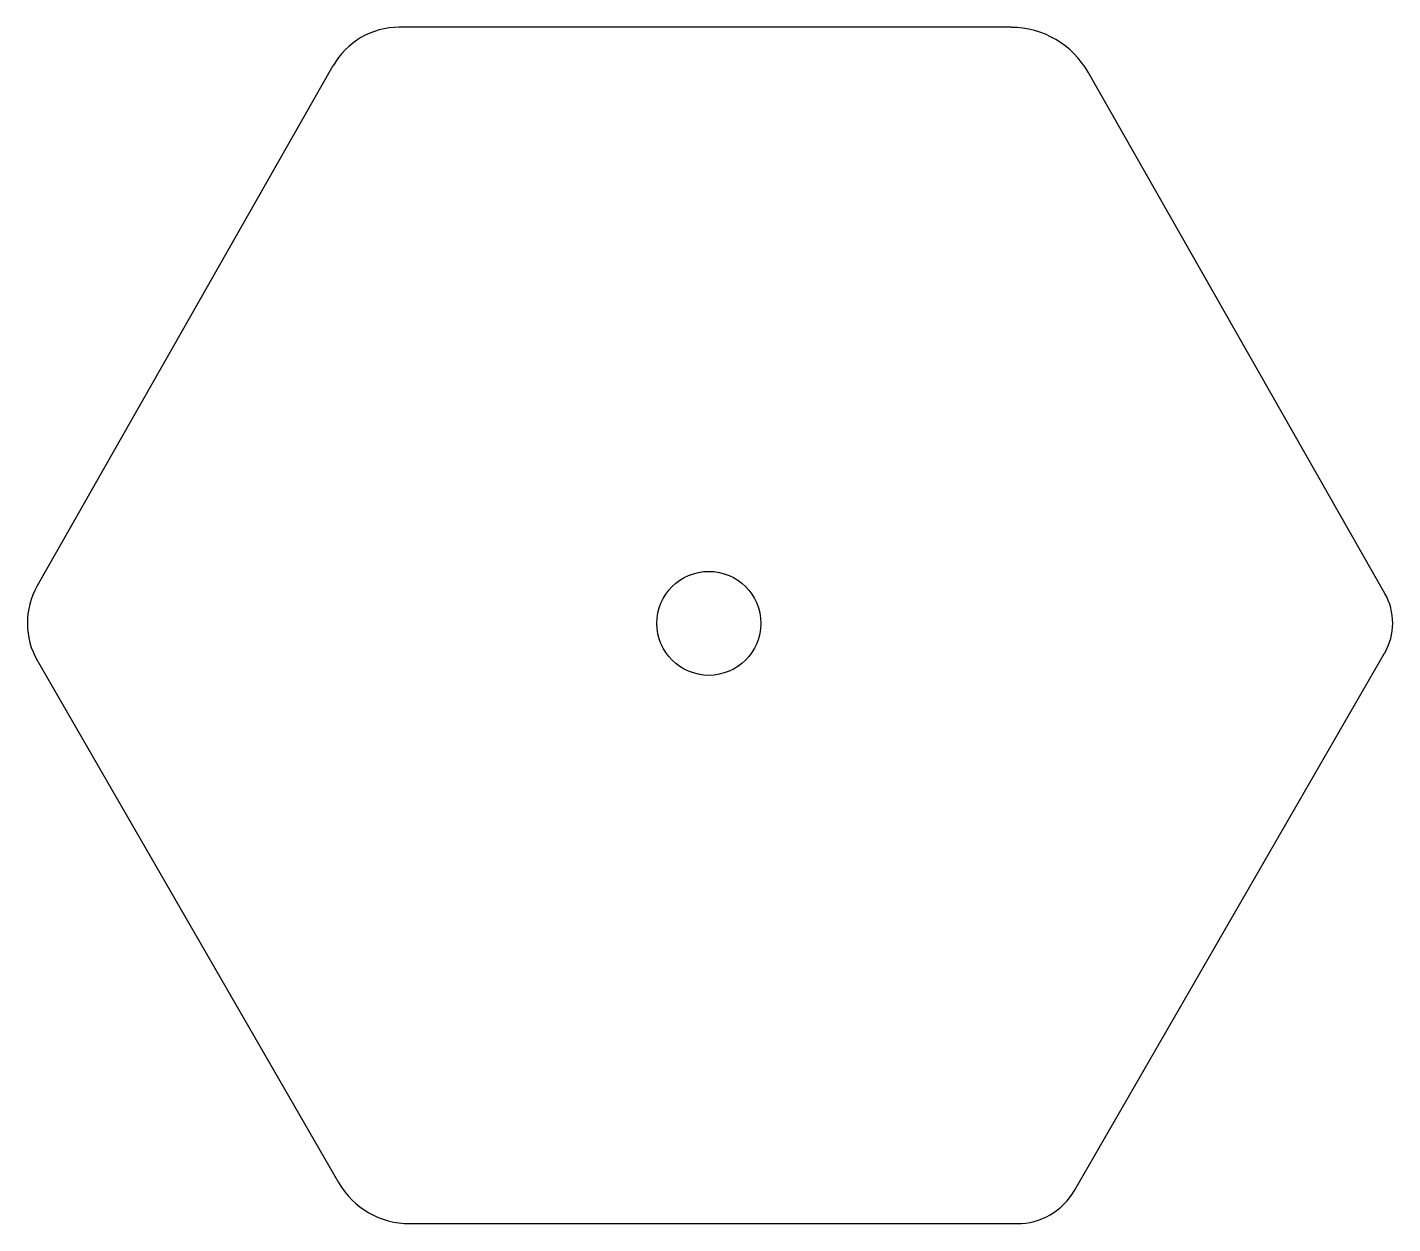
# Model space of a CAD drawing. Header units: millimetres. Extents: x -59 to 59, y -52 to 52.
import ezdxf

# ---------------------------------------------------------------- set-up
doc = ezdxf.new("R2010")
doc.units = ezdxf.units.MM
doc.layers.add('Pad', color=7, linetype='CONTINUOUS')

msp = doc.modelspace()

# ---------------------------------------------------------------- linework, layer by layer
at = {"layer": 'Pad'}
for p, q in [((-26.8, 51.59), (-26.8, 51.59, 2)), ((26.17, 51.59), (-26.8, 51.59)), ((26.17, 51.59, 2), (-26.8, 51.59, 2)), ((-26.8, 51.59), (-26.8, 51.59, 2)), ((26.17, 51.59), (-26.8, 51.59)), ((26.17, 51.59, 2), (-26.8, 51.59, 2)), ((26.17, 51.59), (26.17, 51.59, 2)), ((26.17, 51.59), (26.17, 51.59, 2)), ((-32.54, 48.25), (-58.15, 3.24)), ((-32.54, 48.25, 2), (-58.15, 3.24, 2)), ((-32.54, 48.25), (-58.15, 3.24)), ((-32.54, 48.25, 2), (-58.15, 3.24, 2)), ((-32.54, 48.25), (-32.54, 48.25, 2)), ((-32.54, 48.25), (-32.54, 48.25, 2)), ((32.85, 47.71), (32.85, 47.71, 2)), ((58.53, 2.59), (32.85, 47.71)), ((58.53, 2.59, 2), (32.85, 47.71, 2)), ((32.85, 47.71), (32.85, 47.71, 2)), ((58.53, 2.59), (32.85, 47.71)), ((58.53, 2.59, 2), (32.85, 47.71, 2)), ((-58.15, 3.24), (-58.15, 3.24, 2)), ((-58.15, 3.24), (-58.15, 3.24, 2)), ((58.53, 2.59), (58.53, 2.59, 2)), ((58.53, 2.59), (58.53, 2.59, 2)), ((4.5, 0), (4.5, 0, 2)), ((4.5, 0), (4.5, 0, 2)), ((-58.13, -3.25), (-58.13, -3.25, 2)), ((-58.13, -3.25), (-58.13, -3.25, 2)), ((-58.13, -3.25), (-32.05, -48.41)), ((-58.13, -3.25, 2), (-32.05, -48.41, 2)), ((-58.13, -3.25), (-32.05, -48.41)), ((-58.13, -3.25, 2), (-32.05, -48.41, 2)), ((31.66, -49.09), (58.51, -2.58)), ((31.66, -49.09, 2), (58.51, -2.58, 2)), ((31.66, -49.09), (58.51, -2.58)), ((31.66, -49.09, 2), (58.51, -2.58, 2)), ((58.51, -2.58), (58.51, -2.58, 2)), ((58.51, -2.58), (58.51, -2.58, 2)), ((-32.05, -48.41), (-32.05, -48.41, 2)), ((-32.05, -48.41), (-32.05, -48.41, 2)), ((31.66, -49.09), (31.66, -49.09, 2)), ((31.66, -49.09), (31.66, -49.09, 2)), ((-25.9, -51.96), (-25.9, -51.96, 2)), ((-25.9, -51.96), (-25.9, -51.96, 2)), ((-25.9, -51.96), (26.68, -51.96)), ((-25.9, -51.96, 2), (26.68, -51.96, 2)), ((-25.9, -51.96), (26.68, -51.96)), ((-25.9, -51.96, 2), (26.68, -51.96, 2)), ((26.68, -51.96), (26.68, -51.96, 2)), ((26.68, -51.96), (26.68, -51.96, 2))]:
    msp.add_line(p, q, dxfattribs=at)
for centre in [(0, 0), (0, 0, 2), (0, 0), (0, 0, 2)]:
    msp.add_circle(centre, 4.5, dxfattribs=at)
for centre, radius, start, end in [((-26.8, 44.99), 6.6, 90, 150.3584), ((-26.8, 44.99, 2), 6.6, 90, 150.3584), ((-26.8, 44.99), 6.6, 90, 150.3584), ((-26.8, 44.99, 2), 6.6, 90, 150.3584), ((26.17, 43.9), 7.68, 29.6479, 90), ((26.17, 43.9, 2), 7.68, 29.6479, 90), ((26.17, 43.9), 7.68, 29.6479, 90), ((26.17, 43.9, 2), 7.68, 29.6479, 90), ((-52.48, 0.01), 6.52, 150.3584, -149.9935), ((-52.48, 0.01, 2), 6.52, 150.3584, -149.9935), ((-52.48, 0.01), 6.52, 150.3584, -149.9935), ((-52.48, 0.01, 2), 6.52, 150.3584, -149.9935), ((54.02, 0.02), 5.19, -30, 29.6479), ((54.02, 0.02, 2), 5.19, -30, 29.6479), ((54.02, 0.02), 5.19, -30, 29.6479), ((54.02, 0.02, 2), 5.19, -30, 29.6479), ((-25.9, -44.86), 7.1, -149.9935, -89.9998), ((-25.9, -44.86, 2), 7.1, -149.9935, -89.9998), ((-25.9, -44.86), 7.1, -149.9935, -89.9998), ((-25.9, -44.86, 2), 7.1, -149.9935, -89.9998), ((26.68, -46.21), 5.75, -89.9998, -30), ((26.68, -46.21, 2), 5.75, -89.9998, -30), ((26.68, -46.21), 5.75, -89.9998, -30), ((26.68, -46.21, 2), 5.75, -89.9998, -30)]:
    msp.add_arc(centre, radius, start, end, dxfattribs=at)

doc.saveas('drawing.dxf')
